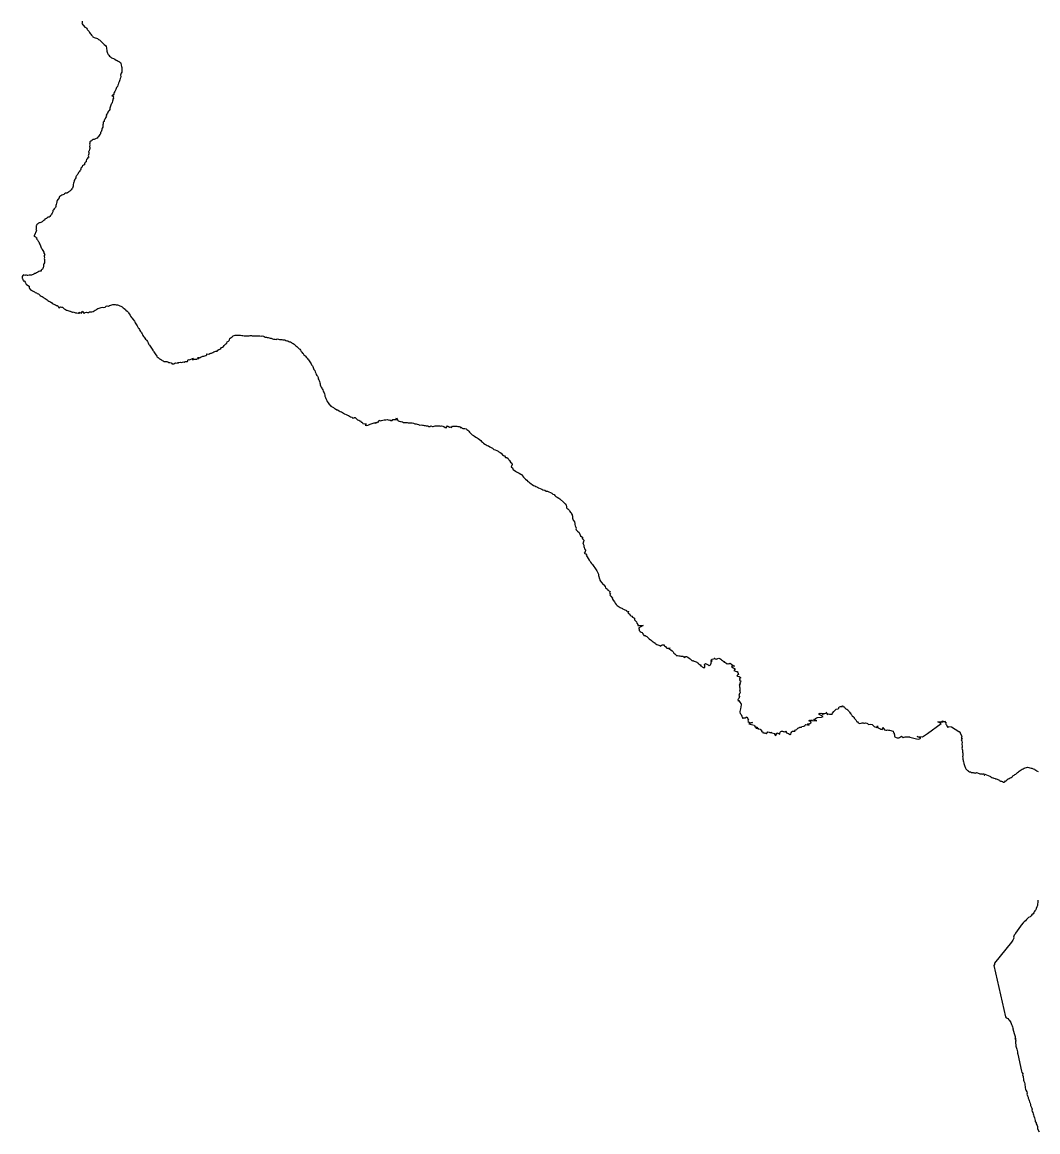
# Model space of a CAD drawing. Extents: x 226235 to 230811, y 317203 to 324386.
# Drawn here: x 226580 to 227570, y 321508 to 322590 of the extents above; entities that cross this region are included whole.
import ezdxf

# ---------------------------------------------------------------- set-up
doc = ezdxf.new("R2010")
doc.units = 0
doc.layers.add('LINE_FEATURE_', color=7, linetype='CONTINUOUS')

msp = doc.modelspace()

# ---------------------------------------------------------------- linework, layer by layer
at = {"layer": 'LINE_FEATURE_'}
for points in [[(226638.128922, 322590.761487), (226638.121404, 322589.720423), (226638.148133, 322589.288599), (226638.094213, 322588.594396), (226640.921345, 322585.073102), (226641.701225, 322584.677419), (226642.448465, 322583.97652), (226643.028287, 322583.150739), (226643.580638, 322582.377978), (226644.282481, 322581.575691), (226644.954647, 322580.851321), (226645.514906, 322579.926079), (226646.058853, 322578.843224), (226646.647064, 322578.288452), (226647.510914, 322577.157482), (226648.218365, 322576.411377), (226648.785179, 322575.656555), (226649.839709, 322575.085959), (226651.033871, 322574.811815), (226652.302546, 322574.3457), (226653.199366, 322573.889715), (226654.217297, 322572.94195), (226655.153459, 322572.564755), (226656.119178, 322571.615395), (226657.12442, 322570.664858), (226658.058778, 322569.795904), (226658.915916, 322568.645467), (226659.788578, 322568.058227), (226660.983494, 322567.182953), (226661.788035, 322566.205867), (226661.929948, 322565.051859), (226662.086485, 322563.876814), (226662.236647, 322562.658445), (226662.468202, 322561.8016), (226662.694527, 322560.789308), (226662.939288, 322559.707658), (226663.535903, 322558.509314), (226664.199247, 322557.76879), (226664.995445, 322556.905132), (226665.776552, 322556.024093), (226666.765904, 322555.200818), (226667.858392, 322554.744734), (226668.980244, 322554.355819), (226670.061205, 322553.918922), (226671.302401, 322552.897575), (226672.374861, 322552.549926), (226673.531249, 322551.940656), (226674.587444, 322551.188229), (226675.533169, 322550.482705), (226676.068202, 322549.56913), (226676.437662, 322548.28286), (226676.584309, 322546.33073), (226677.079342, 322545.998811), (226677.060218, 322544.776705), (226677.051974, 322543.487335), (226676.877286, 322542.485201), (226676.861766, 322541.267708), (226676.341637, 322540.271134), (226676.00562, 322539.218476), (226675.725559, 322538.193434), (226676.065115, 322536.781267), (226675.657317, 322535.776152), (226675.203404, 322534.935343), (226675.023256, 322533.660742), (226674.752924, 322532.553903), (226674.273832, 322531.576121), (226673.856318, 322530.538107), (226673.422489, 322529.265282), (226673.208387, 322528.444247), (226672.735076, 322527.289486), (226671.908159, 322526.365092), (226671.448624, 322525.227261), (226671.163594, 322524.417864), (226670.613744, 322523.086924), (226670.011078, 322522.191079), (226669.383909, 322521.301484), (226669.026794, 322520.440913), (226669.078634, 322519.394702), (226667.169157, 322517.997148), (226668.890746, 322518.083055), (226668.552286, 322517.077005), (226668.885076, 322515.709934), (226668.183249, 322514.777088), (226668.090913, 322513.858928), (226667.763358, 322512.780942), (226667.373603, 322511.639609), (226667.209978, 322510.597836), (226666.563181, 322509.951692), (226666.179386, 322508.904625), (226666.041492, 322507.852553), (226665.495611, 322507.070519), (226665.138792, 322506.060037), (226665.257907, 322504.830359), (226664.444765, 322503.920445), (226663.866478, 322503.098009), (226663.285054, 322502.273884), (226663.07989, 322501.139279), (226662.399618, 322500.346221), (226661.786674, 322499.567717), (226661.849846, 322498.524455), (226661.557493, 322497.55428), (226660.948771, 322496.732005), (226660.579766, 322495.866106), (226660.246352, 322494.922073), (226659.815535, 322494.241842), (226659.777549, 322493.069671), (226658.865953, 322492.500187), (226658.825133, 322491.558457), (226658.683304, 322490.638822), (226658.43057, 322489.642064), (226658.455804, 322488.619403), (226658.264573, 322487.494569), (226657.871635, 322486.50898), (226657.513602, 322485.834234), (226657.3615, 322484.863983), (226657.089689, 322483.792719), (226656.660747, 322482.907948), (226656.26131, 322482.202624), (226656.014159, 322481.109453), (226655.615128, 322480.210171), (226654.980939, 322479.290299), (226654.203298, 322478.466362), (226653.419669, 322477.784734), (226652.767049, 322476.93367), (226651.836493, 322476.469878), (226651.274358, 322475.986157), (226650.111271, 322475.613176), (226649.110106, 322475.333507), (226648.03819, 322474.774879), (226647.41242, 322474.313646), (226646.567707, 322473.814763), (226645.851073, 322473.065039), (226645.615038, 322471.89632), (226645.506913, 322470.838926), (226645.756925, 322470.015053), (226645.522986, 322468.70193), (226645.7364, 322467.582572), (226645.726243, 322466.759996), (226645.563555, 322465.790223), (226645.223337, 322464.578911), (226644.364058, 322463.722707), (226644.794933, 322462.674177), (226644.603345, 322461.380864), (226644.285196, 322460.535896), (226643.996853, 322459.555629), (226644.627971, 322458.348183), (226643.76994, 322457.450455), (226643.246693, 322456.713813), (226642.511106, 322455.95542), (226642.215305, 322454.833144), (226642.206842, 322453.667672), (226641.378336, 322453.251229), (226640.85582, 322452.58584), (226640.383285, 322451.678239), (226640.515085, 322450.88019), (226639.514281, 322450.310564), (226638.54094, 322449.813456), (226638.390501, 322449.022277), (226637.776525, 322448.083225), (226637.017389, 322447.535119), (226636.899501, 322446.588688), (226636.575545, 322445.720323), (226635.908537, 322444.964769), (226635.228272, 322444.103646), (226634.775987, 322443.371276), (226634.27337, 322442.596578), (226633.91214, 322441.746905), (226633.345261, 322441.110908), (226632.954897, 322440.259595), (226632.531572, 322439.628072), (226632.184213, 322438.942729), (226631.945374, 322438.08298), (226631.541474, 322437.265211), (226630.954863, 322436.476471), (226630.515357, 322435.532899), (226630.297499, 322434.64374), (226630.094287, 322433.719414), (226629.81847, 322432.797699), (226629.605361, 322431.67264), (226629.622059, 322430.919755), (226629.539093, 322429.888465), (226629.221161, 322429.043716), (226628.859703, 322428.024306), (226628.200562, 322427.310969), (226627.607562, 322426.433848), (226626.932068, 322425.791821), (226626.260899, 322425.167423), (226625.518256, 322424.661865), (226624.774468, 322424.192104), (226624.031048, 322423.519423), (226623.345771, 322423.267915), (226622.124736, 322423.005594), (226621.177102, 322422.534754), (226620.293746, 322421.977849), (226619.278906, 322421.58077), (226618.357769, 322421.148387), (226617.481293, 322420.542696), (226616.634542, 322419.800661), (226615.900963, 322419.48373), (226615.832593, 322418.528941), (226614.820908, 322417.353051), (226614.38243, 322416.941693), (226614.036777, 322415.981779), (226613.635652, 322415.036807), (226613.412251, 322413.983708), (226613.311106, 322413.244415), (226613.03226, 322412.103572), (226612.617836, 322411.012017), (226612.428628, 322410.166556), (226612.099732, 322409.161729), (226611.483997, 322408.477392), (226610.886697, 322407.772243), (226610.346049, 322407.008439), (226609.709189, 322406.36646), (226609.605422, 322405.033458), (226609.328779, 322404.174835), (226608.843475, 322403.6651), (226608.289218, 322402.641719), (226607.91188, 322401.873696), (226607.273664, 322401.358345), (226606.696063, 322400.354899), (226606.031001, 322399.818654), (226605.118461, 322399.718343), (226604.215545, 322399.181474), (226603.489823, 322398.52472), (226602.552047, 322398.215858), (226601.884493, 322397.642747), (226601.434301, 322396.738941), (226600.651316, 322396.348639), (226599.974481, 322395.772942), (226599.245754, 322395.332693), (226598.591519, 322394.924066), (226597.841003, 322394.663409), (226597.039324, 322394.102652), (226596.365994, 322394.081857), (226595.63291, 322393.906301), (226595.04006, 322393.183136), (226594.356702, 322392.914512), (226594.140854, 322392.409087), (226593.825535, 322391.673394), (226593.268467, 322391.300422), (226593.312551, 322390.699439), (226593.38934, 322389.990126), (226593.260142, 322389.145227), (226593.351261, 322388.127325), (226593.121361, 322388.09892), (226593.286051, 322387.219585), (226593.573265, 322386.713767), (226593.61037, 322386.627708), (226591.286321, 322381.474968), (226591.543448, 322380.857411), (226592.440448, 322381.34735), (226592.822173, 322380.602513), (226593.385193, 322380.026814), (226594.301703, 322379.240377), (226593.760728, 322378.575622), (226594.608978, 322377.486739), (226595.292656, 322376.391371), (226595.86072, 322375.541998), (226596.203578, 322374.662994), (226596.705807, 322373.67367), (226597.171907, 322372.827927), (226597.462875, 322371.709156), (226597.829703, 322370.769091), (226598.379229, 322369.857774), (226598.908774, 322369.074681), (226599.264147, 322368.133269), (226599.876618, 322367.21738), (226600.845693, 322365.659123), (226601.003552, 322364.758341), (226601.88649, 322363.370308), (226601.322675, 322362.282878), (226601.114837, 322361.480618), (226601.63395, 322360.198034), (226601.323951, 322359.448362), (226601.438629, 322358.291439), (226601.420867, 322357.238212), (226601.465427, 322356.26268), (226601.448907, 322355.181933), (226600.990952, 322354.356871), (226600.62495, 322353.636354), (226600.647165, 322352.341444), (226600.525599, 322351.397902), (226600.06601, 322350.656056), (226599.806815, 322349.787923), (226599.598478, 322349.077433), (226598.874024, 322348.658182), (226598.328185, 322347.928067), (226598.151086, 322347.164411), (226596.809757, 322347.139931), (226595.995813, 322346.61073), (226595.067784, 322346.193584), (226594.334616, 322345.881457), (226593.629394, 322345.283686), (226592.838496, 322344.879008), (226591.989755, 322344.709886), (226591.221969, 322344.235286), (226590.420713, 322343.773534), (226589.553991, 322343.497202), (226588.760952, 322343.107794), (226587.635377, 322343.029209), (226586.898977, 322343.224251), (226586.568354, 322343.161843), (226586.665256, 322343.22105), (226585.362404, 322342.978919), (226584.829244, 322342.757625), (226584.037686, 322343.025366), (226582.85244, 322343.062382), (226582.174535, 322342.713412), (226581.104337, 322343.324736), (226580.456547, 322342.663339), (226579.894045, 322341.903201), (226579.757944, 322340.691921), (226579.799086, 322340.200081), (226580.079592, 322340.043915), (226580.464353, 322339.008774), (226580.586958, 322337.759186), (226581.622244, 322337.602308), (226581.931822, 322337.163235), (226582.782873, 322336.215899), (226583.161055, 322335.133839), (226583.747689, 322334.345569), (226584.818732, 322333.520216), (226586.680966, 322332.562037), (226586.435531, 322331.560477), (226586.414069, 322331.241366), (226587.02876, 322330.284922), (226587.777927, 322328.898363), (226588.829834, 322328.388644), (226589.662195, 322327.88291), (226590.416548, 322327.661098), (226591.894201, 322326.899398), (226592.512389, 322326.3903), (226593.739709, 322325.792532), (226594.511923, 322325.216028), (226595.572467, 322324.869124), (226596.351358, 322324.183337), (226597.280353, 322323.437628), (226598.309006, 322322.777497), (226599.278854, 322322.314554), (226600.073241, 322321.687583), (226601.023443, 322321.057218), (226602.194544, 322320.504839), (226603.188867, 322319.583609), (226604.016371, 322319.11458), (226604.878471, 322318.443992), (226605.796205, 322317.64827), (226606.616148, 322317.335612), (226607.554584, 322316.867985), (226608.188458, 322316.334076), (226609.030383, 322315.605626), (226609.965749, 322315.093954), (226611.285877, 322314.606819), (226612.171445, 322314.181273), (226613.140611, 322313.690762), (226613.795856, 322313.405263), (226615.000289, 322312.826211), (226615.443246, 322311.352369), (226617.036689, 322312.098234), (226618.18163, 322311.903294), (226618.942524, 322311.810954), (226620.093979, 322310.909003), (226620.835158, 322310.370573), (226621.948589, 322309.660831), (226622.941214, 322309.02567), (226623.311863, 322309.120171), (226624.403481, 322308.799619), (226626.210812, 322307.991839), (226626.67601, 322307.930568), (226628.383665, 322307.033401), (226628.833873, 322307.192101), (226629.600226, 322307.349047), (226631.867989, 322306.430194), (226632.926641, 322306.311683), (226634.691933, 322305.940838), (226635.517973, 322305.966875), (226635.368875, 322306.907952), (226637.674744, 322306.197142), (226638.124778, 322307.946276), (226640.074758, 322305.654087), (226641.197944, 322306.875196), (226642.385512, 322306.979832), (226643.497023, 322306.764973), (226644.685641, 322306.777037), (226644.971156, 322307.447512), (226646.814034, 322307.361587), (226647.821812, 322307.537316), (226648.899201, 322307.830889), (226650.004433, 322308.327948), (226650.935719, 322308.959629), (226652.043158, 322309.294762), (226652.494564, 322310.097415), (226653.568857, 322310.604224), (226654.90415, 322310.895326), (226655.671016, 322311.432933), (226656.82343, 322311.489961), (226657.949498, 322311.932836), (226659.500038, 322311.65561), (226660.601835, 322311.983386), (226661.718515, 322312.837135), (226662.783301, 322313.220122), (226663.937181, 322312.881481), (226665.000665, 322313.62812), (226666.148001, 322313.868069), (226667.139936, 322314.163243), (226668.316597, 322314.442587), (226669.320866, 322314.47498), (226670.43424, 322314.462574), (226671.536085, 322314.305171), (226672.647209, 322314.133635), (226673.834904, 322313.888815), (226675.096347, 322313.33191), (226675.881023, 322312.977099), (226677.271674, 322312.150425), (226678.149456, 322311.388663), (226679.112356, 322310.749238), (226680.597704, 322309.724826), (226680.986079, 322309.065718), (226682.093819, 322307.936041), (226683.059552, 322307.01814), (226683.476844, 322306.338801), (226684.229567, 322305.288211), (226685.155226, 322304.096553), (226685.519145, 322303.2606), (226686.308724, 322301.980421), (226687.192719, 322301.049675), (226687.621988, 322300.373585), (226689.207386, 322298.329504), (226689.542117, 322297.584561), (226690.080743, 322296.612853), (226690.624804, 322295.68598), (226691.205979, 322294.703125), (226691.920692, 322293.704162), (226692.539364, 322292.510988), (226692.825415, 322291.752025), (226693.442634, 322291.062134), (226694.100204, 322290.052009), (226694.666235, 322289.100685), (226695.274772, 322288.330125), (226695.780624, 322287.686782), (226696.204668, 322286.819639), (226696.80344, 322285.975769), (226697.144182, 322285.238095), (226697.545709, 322284.444327), (226698.20881, 322283.42394), (226698.789539, 322282.65933), (226699.428756, 322281.651515), (226699.980012, 322280.713103), (226700.873203, 322279.905483), (226701.498287, 322279.391144), (226701.975808, 322278.468076), (226702.573538, 322277.262229), (226702.864391, 322276.321665), (226703.406138, 322275.409948), (226703.994416, 322274.921213), (226704.698566, 322273.861323), (226705.328917, 322272.826778), (226706.667516, 322271.122162), (226707.27186, 322270.111837), (226707.114971, 322269.623512), (226707.735315, 322269.049163), (226708.276222, 322268.204707), (226708.945344, 322267.390785), (226709.495453, 322266.533867), (226711.178339, 322264.230789), (226711.478864, 322263.441945), (226712.313205, 322262.871906), (226713.185845, 322262.328857), (226713.72455, 322261.629295), (226714.68518, 322261.078049), (226715.570515, 322260.638395), (226716.216343, 322260.04116), (226717.118539, 322259.648192), (226718.031118, 322258.960554), (226718.826221, 322258.965583), (226719.895489, 322258.982185), (226720.761226, 322258.892089), (226721.668428, 322258.480368), (226722.687762, 322257.992138), (226723.749224, 322257.866286), (226724.957824, 322257.515605), (226725.823812, 322257.25248), (226725.665638, 322256.532783), (226727.584643, 322256.737133), (226728.760139, 322257.297089), (226729.569266, 322257.692906), (226732.011762, 322257.263749), (226731.425821, 322257.906855), (226732.649292, 322257.998363), (226733.971343, 322258.178278), (226734.94908, 322258.079625), (226736.086163, 322258.370331), (226736.953373, 322258.626771), (226737.866098, 322258.301256), (226738.878019, 322259.050336), (226739.323678, 322258.99163), (226740.230709, 322258.794513), (226740.995079, 322258.823673), (226741.503602, 322260.951489), (226742.891349, 322260.647168), (226745.899464, 322261.742924), (226746.95188, 322261.988124), (226745.602727, 322260.75002), (226746.752739, 322260.797217), (226747.87606, 322261.060701), (226748.900125, 322261.300494), (226750.127968, 322261.32556), (226750.488809, 322261.848159), (226751.358877, 322261.523475), (226752.051751, 322262.059854), (226752.245198, 322262.358412), (226752.193289, 322262.389418), (226750.633542, 322262.479816), (226751.084254, 322262.073137), (226751.922739, 322262.037215), (226752.556607, 322262.375294), (226753.508721, 322262.80506), (226754.376896, 322263.378076), (226755.166408, 322263.8878), (226756.099379, 322264.105336), (226757.075121, 322264.227225), (226757.985084, 322264.580089), (226758.785567, 322264.808043), (226759.772747, 322265.357475), (226759.997989, 322266.272217), (226761.671947, 322266.081197), (226762.726759, 322266.72175), (226763.616985, 322267.007078), (226764.556368, 322267.211304), (226765.602373, 322267.766718), (226766.683619, 322268.276174), (226767.741791, 322268.6477), (226768.714266, 322269.093029), (226769.83446, 322268.98196), (226770.67952, 322270.06901), (226771.582843, 322270.561656), (226772.558744, 322271.016007), (226773.446468, 322271.70655), (226774.294097, 322272.45841), (226775.238286, 322272.828515), (226776.141763, 322273.416761), (226776.851758, 322274.466502), (226777.705721, 322275.455025), (226778.50464, 322276.285111), (226779.426674, 322276.868533), (226779.857576, 322277.987155), (226780.886927, 322278.669295), (226781.760711, 322279.481297), (226781.828975, 322280.014702), (226782.305218, 322281.220376), (226782.781214, 322281.751937), (226783.755649, 322282.433132), (226784.628836, 322283.127893), (226785.495124, 322283.880285), (226786.485373, 322284.319642), (226787.385782, 322284.585409), (226788.597549, 322284.531031), (226789.539569, 322284.688463), (226790.60297, 322284.690448), (226791.736566, 322284.576322), (226792.865808, 322284.634285), (226793.974378, 322284.322397), (226794.992327, 322284.144281), (226796.243082, 322283.906752), (226797.457864, 322283.986175), (226798.638829, 322283.917766), (226799.783269, 322283.8464), (226801.102722, 322283.916408), (226802.254884, 322284.180595), (226803.330481, 322284.25889), (226804.198961, 322283.985886), (226805.403857, 322283.989089), (226806.463702, 322284.066559), (226807.530338, 322284.033775), (226808.531654, 322283.975562), (226809.683831, 322283.95875), (226810.668205, 322283.940873), (226811.710622, 322283.911823), (226812.899364, 322283.789557), (226813.995979, 322283.914962), (226815.040334, 322283.649407), (226815.92987, 322283.202838), (226816.926947, 322282.697598), (226817.988452, 322282.553638), (226818.770425, 322282.454826), (226819.58349, 322282.324215), (226820.824518, 322281.861422), (226821.778216, 322281.646735), (226822.709906, 322281.578698), (226823.788405, 322281.034585), (226824.807222, 322280.783382), (226825.643309, 322280.845444), (226826.584714, 322280.691211), (226827.784042, 322280.503595), (226828.641071, 322280.906239), (226829.814018, 322280.759978), (226830.83354, 322280.432485), (226831.899751, 322280.464311), (226832.965947, 322280.314647), (226833.903891, 322280.186104), (226834.997624, 322280.105448), (226835.868266, 322279.909233), (226836.82499, 322279.476694), (226837.868442, 322279.18505), (226838.821222, 322279.041412), (226839.811041, 322278.503537), (226840.536764, 322278.028399), (226841.48185, 322277.973535), (226842.43749, 322277.396557), (226843.117285, 322276.880099), (226844.091996, 322276.336436), (226844.963339, 322275.841942), (226845.815999, 322275.073026), (226846.707896, 322274.363206), (226847.626199, 322273.624741), (226848.397656, 322272.838726), (226849.11599, 322272.209992), (226849.972324, 322271.348571), (226850.647561, 322270.859442), (226851.381555, 322269.898241), (226851.975111, 322268.75852), (226852.675535, 322267.87571), (226853.231448, 322267.141549), (226853.743507, 322266.604066), (226854.565022, 322265.542849), (226855.338358, 322264.809924), (226856.134299, 322264.044667), (226856.778756, 322263.176585), (226857.632869, 322262.090449), (226858.279622, 322261.336776), (226858.949074, 322260.418467), (226859.604214, 322259.493705), (226860.450586, 322258.506443), (226861.155042, 322257.545143), (226861.588752, 322256.71193), (226862.061021, 322255.754233), (226862.843984, 322254.585938), (226863.22943, 322253.93339), (226863.504175, 322252.952271), (226863.819476, 322251.956365), (226864.328372, 322251.166461), (226865.204202, 322250.114648), (226865.443637, 322249.00708), (226865.832523, 322248.320648), (226866.178957, 322247.474454), (226866.622233, 322246.234943), (226867.191636, 322245.254304), (226867.855669, 322244.526542), (226868.363558, 322243.340012), (226868.529753, 322242.179589), (226868.990363, 322241.060466), (226869.476062, 322240.312407), (226869.869038, 322239.387922), (226870.18809, 322238.109159), (226870.340931, 322236.992632), (226870.583731, 322236.076412), (226870.856063, 322235.079539), (226871.394883, 322233.967878), (226871.902045, 322232.963405), (226872.511705, 322232.140595), (226872.904492, 322231.237978), (226873.208124, 322230.124134), (226873.681685, 322229.229821), (226874.24305, 322228.31822), (226874.72958, 322227.271475), (226874.938404, 322226.21409), (226874.987029, 322225.189853), (226875.509001, 322223.973619), (226875.952453, 322222.968365), (226876.320751, 322222.178121), (226876.901556, 322220.768179), (226877.308119, 322219.84039), (226878.133113, 322218.678184), (226878.777332, 322217.667708), (226879.43934, 322216.79366), (226880.091759, 322216.172948), (226880.99102, 322215.485052), (226882.089787, 322214.798257), (226883.528247, 322213.948445), (226884.52712, 322213.14457), (226885.246005, 322212.867801), (226886.74086, 322211.8055), (226887.479864, 322211.685344), (226888.919288, 322210.65082), (226889.957095, 322210.114789), (226891.153248, 322209.726515), (226892.064396, 322209.224884), (226893.237508, 322208.598387), (226894.231247, 322207.856506), (226895.708857, 322207.311579), (226896.966345, 322206.500783), (226897.956414, 322206.271395), (226899.069637, 322205.684827), (226900.109639, 322205.070297), (226901.26242, 322204.732407), (226902.446037, 322203.693476), (226903.569997, 322203.97714), (226903.725514, 322204.415298), (226904.563268, 322204.339404), (226906.246612, 322202.673796), (226906.667155, 322202.65923), (226906.966656, 322202.128481), (226908.015941, 322201.784495), (226909.009775, 322201.084459), (226909.756599, 322201.023612), (226910.362708, 322199.652218), (226911.276009, 322199.840685), (226911.867543, 322199.242593), (226912.132303, 322198.509963), (226915.709416, 322198.128365), (226914.301928, 322196.722681), (226915.917785, 322196.50845), (226918.276877, 322197.090316), (226918.103171, 322197.396656), (226923.057255, 322198.958448), (226923.015206, 322199.17514), (226924.501782, 322199.528527), (226925.624346, 322199.460257), (226924.075317, 322198.444322), (226924.379817, 322199.249726), (226925.554754, 322199.579804), (226926.526092, 322199.957096), (226927.571131, 322200.007992), (226928.014507, 322201.563497), (226929.485679, 322201.1377), (226930.416357, 322201.254873), (226931.500761, 322201.722952), (226932.727169, 322201.977976), (226933.174162, 322201.97533), (226934.63134, 322202.105051), (226935.784758, 322202.200536), (226937.712646, 322201.671554), (226938.273171, 322201.899554), (226939.515781, 322201.310376), (226940.502209, 322201.438661), (226941.229146, 322202.44151), (226944.237873, 322202.282305), (226944.126785, 322201.565765), (226944.793688, 322203.947774), (226946.372998, 322201.028405), (226947.429758, 322200.805558), (226948.661379, 322200.50608), (226949.359127, 322200.542681), (226950.614399, 322200.160359), (226951.729129, 322199.533291), (226952.946979, 322199.488947), (226954.163252, 322199.465487), (226955.252199, 322199.403069), (226956.399092, 322199.230079), (226957.649577, 322198.959358), (226958.967273, 322199.168339), (226960.176304, 322198.995799), (226961.408963, 322198.795592), (226962.760557, 322198.230854), (226963.93666, 322197.966603), (226965.110524, 322197.805495), (226966.500432, 322197.599562), (226967.746562, 322196.682802), (226969.071563, 322197.001395), (226970.093796, 322196.866443), (226971.019819, 322196.66548), (226971.898819, 322196.552973), (226972.961489, 322196.33827), (226973.875259, 322196.065361), (226974.699981, 322196.118982), (226975.401584, 322196.016582), (226976.203989, 322195.637512), (226976.962835, 322195.605037), (226977.890659, 322195.599123), (226978.342782, 322196.272253), (226979.848727, 322195.476041), (226980.782027, 322195.660267), (226981.653325, 322195.968603), (226982.527803, 322196.072767), (226983.358169, 322196.029617), (226984.333248, 322196.137322), (226985.322951, 322196.076422), (226986.086331, 322196.168834), (226987.08927, 322196.028286), (226987.911165, 322195.933584), (226988.817392, 322196.049404), (226989.982627, 322195.80128), (226991.081016, 322195.598031), (226992.293563, 322194.461506), (226993.431558, 322194.33924), (226994.519709, 322196.215319), (226995.537891, 322195.505742), (226996.486888, 322194.631396), (226997.301445, 322195.041227), (226998.44625, 322194.568653), (226999.488532, 322195.753994), (227000.523794, 322195.970159), (227001.635084, 322195.914385), (227002.768396, 322195.789764), (227003.825821, 322195.689179), (227004.590912, 322195.442937), (227005.300584, 322195.482731), (227005.879076, 322195.293807), (227006.449043, 322195.539617), (227006.912208, 322195.200606), (227007.186605, 322195.23808), (227007.030056, 322194.66521), (227008.488465, 322194.502188), (227008.952557, 322194.03267), (227009.525295, 322193.707122), (227010.399397, 322193.642979), (227011.540814, 322193.53939), (227012.736457, 322193.135429), (227013.585639, 322192.633194), (227014.423068, 322191.837025), (227015.383729, 322190.9846), (227016.068833, 322189.867314), (227016.969966, 322189.179876), (227017.848795, 322188.290427), (227018.813307, 322187.360986), (227019.99103, 322186.634574), (227021.071761, 322185.961622), (227022.289175, 322185.166366), (227023.673959, 322184.603202), (227024.633454, 322183.809657), (227025.90655, 322182.871641), (227027.054016, 322181.870083), (227027.88608, 322180.805886), (227028.742235, 322180.080439), (227029.837389, 322179.133679), (227030.995459, 322178.397457), (227032.22153, 322177.493546), (227033.382797, 322177.013591), (227034.671643, 322176.616838), (227035.937119, 322175.612932), (227037.262008, 322175.051366), (227038.49383, 322174.308549), (227039.673244, 322173.194106), (227041.250556, 322172.85282), (227042.690864, 322172.150262), (227043.906812, 322171.390856), (227044.840094, 322170.942181), (227045.918253, 322170.153048), (227046.909495, 322169.424877), (227048.273134, 322167.967255), (227049.39919, 322167.158085), (227050.222698, 322166.7666), (227051.336443, 322165.368285), (227052.598783, 322165.163267), (227053.727625, 322164.249972), (227054.429125, 322163.156007), (227054.999278, 322162.246989), (227056.091643, 322160.598831), (227057.233361, 322159.914585), (227057.736112, 322158.5965), (227056.802842, 322156.020029), (227057.982656, 322155.127191), (227058.600579, 322153.167662), (227059.525981, 322152.931596), (227060.96915, 322151.932908), (227062.08381, 322151.327767), (227063.364468, 322150.645804), (227064.548458, 322150.051815), (227066.147368, 322149.104869), (227066.777133, 322148.777574), (227067.860038, 322147.51382), (227068.921493, 322146.24295), (227069.86487, 322145.066589), (227070.781375, 322144.266023), (227071.94924, 322143.074699), (227073.107382, 322141.903155), (227074.249988, 322141.257735), (227074.963701, 322140.463283), (227076.258068, 322139.622932), (227077.309937, 322138.873313), (227078.583927, 322138.027241), (227079.783347, 322137.610447), (227080.728618, 322137.152337), (227082.337279, 322136.336937), (227083.338488, 322135.85414), (227085.001673, 322135.119891), (227086.500359, 322134.283745), (227087.785045, 322133.821351), (227089.444618, 322133.313979), (227090.915512, 322132.50921), (227092.187772, 322132.40903), (227093.64202, 322131.75811), (227095.084519, 322131.097472), (227096.262522, 322130.377653), (227097.429204, 322129.67668), (227098.710525, 322129.252631), (227099.353113, 322128.233803), (227100.427144, 322127.121286), (227101.553137, 322126.479144), (227103.274691, 322125.642904), (227104.253274, 322124.984834), (227108.256382, 322121.231176), (227108.527695, 322121.046487), (227109.523564, 322120.053303), (227110.324415, 322118.851145), (227110.580679, 322117.561204), (227110.648556, 322116.645634), (227111.200166, 322115.870276), (227111.913922, 322115.370564), (227112.269022, 322114.761522), (227112.714947, 322114.470926), (227113.180598, 322114.024999), (227113.513088, 322113.428229), (227114.013002, 322112.653361), (227114.549501, 322111.785113), (227115.358678, 322111.25966), (227115.62304, 322110.70256), (227115.608138, 322110.247966), (227116.300581, 322109.230017), (227116.258748, 322108.915822), (227116.428291, 322107.950818), (227116.606439, 322107.357828), (227116.688666, 322106.180831), (227116.992377, 322105.014876), (227117.098923, 322104.184297), (227117.80729, 322103.599923), (227118.401156, 322102.380012), (227118.74567, 322100.863679), (227118.818469, 322100.024985), (227119.315665, 322098.786405), (227119.793671, 322097.226429), (227120.183182, 322096.416467), (227119.982922, 322095.597634), (227120.287491, 322094.66873), (227121.306075, 322093.550504), (227122.939309, 322092.041652), (227123.447896, 322091.085337), (227123.658665, 322090.357763), (227124.349509, 322088.734891), (227126.718675, 322087.237031), (227126.115272, 322086.120735), (227127.7046, 322084.654175), (227127.149921, 322083.09445), (227126.813543, 322082.022345), (227126.884028, 322081.070683), (227127.746106, 322079.736244), (227127.512831, 322078.609757), (227127.876679, 322077.576037), (227128.144055, 322076.322058), (227129.099612, 322075.033504), (227128.794513, 322073.315886), (227128.114703, 322072.0738), (227130.139527, 322070.989826), (227129.969738, 322070.053101), (227132.893814, 322065.181848), (227133.48661, 322064.363098), (227134.124067, 322063.1671), (227135.001955, 322062.003198), (227136.003553, 322061.063253), (227139.760721, 322055.658355), (227140.267594, 322054.815653), (227141.883441, 322051.41245), (227141.962883, 322050.252261), (227142.132434, 322049.117393), (227142.582242, 322047.530982), (227142.891617, 322047.297982), (227143.078756, 322045.470608), (227143.768578, 322044.600277), (227144.832134, 322043.380558), (227146.613389, 322041.522687), (227147.165103, 322040.939784), (227148.304225, 322039.57451), (227148.888031, 322038.06406), (227150.854715, 322036.803022), (227151.004246, 322035.819633), (227153.319055, 322034.550569), (227152.813385, 322033.363059), (227153.703918, 322032.387258), (227153.12368, 322030.9629), (227154.041372, 322029.96007), (227155.608019, 322028.187328), (227155.311155, 322027.60619), (227156.149665, 322026.21924), (227157.594773, 322024.401442), (227158.157908, 322023.156228), (227159.018872, 322022.004124), (227159.996954, 322021.022493), (227161.098229, 322020.263679), (227162.104904, 322019.525566), (227163.174761, 322019.071827), (227165.475003, 322018.087054), (227165.496185, 322017.601114), (227166.923566, 322017.036336), (227169.226863, 322016.129645), (227169.037344, 322015.704644), (227171.170478, 322015.220481), (227170.649905, 322013.373976), (227171.803043, 322012.873637), (227172.851442, 322011.337774), (227173.487129, 322010.76381), (227174.380445, 322010.424858), (227174.95995, 322009.684736), (227177.152802, 322008.443858), (227177.147004, 322006.995011), (227177.705719, 322006.139742), (227179.127227, 322004.867189), (227179.468067, 322003.754071), (227180.156708, 322002.327767), (227180.361059, 322001.430433), (227185.60158, 322001.279708), (227181.049723, 321998.911393), (227181.716349, 321997.691335), (227181.742502, 321996.547109), (227182.629204, 321995.629403), (227183.568891, 321995.015825), (227184.603441, 321994.610103), (227185.331111, 321993.427082), (227185.810376, 321992.38048), (227186.184991, 321991.701264), (227187.383534, 321991.632527), (227188.372682, 321990.847086), (227188.995927, 321990.62796), (227190.460008, 321989.441279), (227191.354732, 321988.475764), (227192.529843, 321987.479976), (227193.287918, 321987.093589), (227194.384501, 321986.145093), (227195.34137, 321985.534518), (227196.181625, 321984.817996), (227196.752261, 321984.426096), (227196.881345, 321984.216475), (227196.890066, 321984.209186), (227196.795098, 321984.386972), (227196.868082, 321984.235508), (227196.739993, 321984.208405), (227196.734016, 321984.052469), (227196.736675, 321984.292634), (227196.749307, 321984.232206), (227196.597187, 321984.345043), (227196.749172, 321984.322542), (227197.215191, 321983.726099), (227197.526446, 321983.587621), (227197.841116, 321983.673045), (227198.810798, 321982.763909), (227201.649433, 321981.7824), (227202.029881, 321981.120203), (227204.04278, 321982.48051), (227204.185163, 321982.54995), (227205.943281, 321982.434888), (227206.004853, 321981.57011), (227207.417848, 321980.981286), (227207.980429, 321979.947528), (227208.615403, 321979.224928), (227211.800556, 321979.154455), (227210.196849, 321978.810902), (227211.3702, 321978.362649), (227212.616486, 321977.774154), (227213.713963, 321976.856289), (227214.67368, 321975.672556), (227215.473797, 321974.49504), (227216.471473, 321973.872715), (227217.275886, 321972.950429), (227218.410268, 321971.756926), (227219.160741, 321971.99911), (227220.166551, 321971.957406), (227221.297578, 321971.834684), (227222.174514, 321971.511556), (227222.738363, 321971.523867), (227223.626702, 321971.640676), (227224.336697, 321971.433453), (227226.027675, 321970.033688), (227226.921994, 321971.23026), (227227.927921, 321971.072447), (227229.152068, 321970.617712), (227230.532408, 321969.68926), (227231.496926, 321968.878903), (227232.618417, 321967.456015), (227233.376554, 321966.93409), (227234.210837, 321967.301924), (227235.369731, 321966.619138), (227236.341739, 321966.274459), (227237.184664, 321966.051321), (227237.876561, 321965.577929), (227238.519931, 321965.042327), (227239.100378, 321964.902713), (227239.916441, 321963.686302), (227240.468917, 321963.246517), (227241.093627, 321962.647774), (227241.469019, 321963.446965), (227241.502517, 321962.510997), (227241.581433, 321962.266552), (227241.4481, 321962.540718), (227241.344268, 321962.301655), (227241.551087, 321962.634153), (227241.442633, 321962.424448), (227241.587123, 321962.167725), (227242.143724, 321961.935582), (227242.75792, 321961.283148), (227243.174721, 321961.132074), (227243.855359, 321960.866828), (227244.521913, 321960.526641), (227244.710709, 321960.2732), (227245.651461, 321960.536938), (227245.596488, 321961.20826), (227245.531776, 321962.250543), (227245.415531, 321962.815493), (227245.46061, 321963.281139), (227245.74189, 321963.784783), (227246.274803, 321964.185578), (227246.735815, 321963.877053), (227247.038048, 321963.857713), (227247.738722, 321963.593728), (227248.319295, 321963.210015), (227248.784881, 321962.916233), (227249.466001, 321962.455568), (227249.886464, 321962.274004), (227250.530272, 321962.576663), (227251.291504, 321962.90625), (227251.561349, 321963.666333), (227251.96299, 321964.608108), (227252.167672, 321964.762168), (227251.611853, 321965.973964), (227252.674268, 321966.742124), (227251.585231, 321967.487858), (227252.111405, 321968.039917), (227252.820035, 321968.707296), (227255.367056, 321969.149754), (227254.917945, 321969.243325), (227255.770249, 321969.051345), (227256.460998, 321968.828751), (227257.0669, 321968.454858), (227257.786057, 321968.734144), (227258.347776, 321969.174857), (227259.214019, 321969.412347), (227260.412706, 321969.057144), (227261.137136, 321968.607214), (227261.903978, 321968.016052), (227262.860873, 321967.424005), (227263.411452, 321966.594895), (227264.875039, 321966.07972), (227264.244598, 321965.597061), (227265.239176, 321965.603836), (227266.141287, 321965.037489), (227266.699079, 321964.374838), (227267.448643, 321963.666244), (227268.0085, 321964.329222), (227269.140335, 321964.116319), (227270.127067, 321964.566478), (227270.760378, 321964.356279), (227271.694044, 321963.81831), (227272.483906, 321963.085467), (227274.505041, 321961.673027), (227271.572065, 321961.620385), (227272.098747, 321961.213264), (227273.286862, 321960.249497), (227275.378185, 321959.003531), (227274.046456, 321957.431463), (227275.59269, 321956.794546), (227276.479819, 321956.655641), (227277.241098, 321956.401677), (227277.746319, 321955.412555), (227278.1653, 321954.421933), (227278.478438, 321953.636591), (227277.443659, 321952.859867), (227276.984422, 321952.421261), (227277.540078, 321952.128934), (227279.050882, 321951.798961), (227280.175665, 321951.153744), (227280.769989, 321950.205584), (227279.56514, 321949.720891), (227279.584334, 321949.356525), (227279.676025, 321948.76639), (227279.400069, 321947.895924), (227280.655095, 321947.43168), (227280.532186, 321946.116623), (227279.931136, 321945.601721), (227280.114651, 321944.474685), (227280.000866, 321944.127565), (227279.067327, 321943.541861), (227279.725403, 321942.52696), (227279.440369, 321942.220149), (227279.525717, 321941.57264), (227279.822602, 321940.517242), (227279.959631, 321939.778739), (227279.763043, 321939.140502), (227279.740984, 321938.722694), (227280.069523, 321938.069023), (227279.522931, 321938.187974), (227279.873361, 321936.982421), (227279.984793, 321935.688951), (227279.535869, 321934.982037), (227279.068218, 321934.16656), (227278.732414, 321933.226637), (227279.331279, 321932.275615), (227278.731706, 321930.338189), (227278.115644, 321929.595402), (227277.881934, 321929.065476), (227278.193405, 321928.084941), (227278.038272, 321927.637474), (227278.665707, 321928.23906), (227279.960229, 321926.586332), (227280.908967, 321925.259506), (227281.15493, 321925.114369), (227281.10582, 321923.90992), (227280.539533, 321920.20025), (227279.843093, 321917.633159), (227279.941668, 321916.769326), (227280.138035, 321915.675817), (227281.243498, 321914.723177), (227281.842436, 321913.033677), (227281.70168, 321912.731903), (227282.060415, 321912.068284), (227282.879588, 321910.660784), (227283.167301, 321911.274416), (227284.155937, 321911.270745), (227285.073875, 321911.294361), (227286.588035, 321912.157238), (227288.113021, 321909.512806), (227287.633667, 321909.380898), (227287.951967, 321908.213214), (227287.738639, 321907.572887), (227289.251108, 321906.90486), (227289.02784, 321906.637279), (227289.900057, 321906.431903), (227290.721989, 321906.66184), (227292.270411, 321906.801832), (227288.559625, 321905.332222), (227293.665315, 321904.270356), (227294.078474, 321903.573497), (227294.623485, 321902.628731), (227295.829024, 321901.918056), (227295.628441, 321902.465252), (227297.252994, 321901.570877), (227295.316799, 321901.341824), (227298.335099, 321900.718191), (227297.843188, 321900.724542), (227299.83529, 321900.17821), (227299.893336, 321899.525448), (227301.023012, 321899.307709), (227300.898306, 321898.14235), (227301.817096, 321897.940867), (227302.391758, 321897.114933), (227301.942009, 321896.885677), (227303.908448, 321896.358647), (227303.541414, 321896.710687), (227304.707506, 321896.437307), (227304.994389, 321896.60694), (227305.558132, 321896.056938), (227305.975413, 321895.971141), (227306.499939, 321896.730574), (227307.065851, 321897.548008), (227308.308914, 321897.397292), (227309.188369, 321897.16279), (227309.473749, 321897.098872), (227310.622599, 321897.150022), (227310.383527, 321897.286393), (227311.022523, 321896.838689), (227313.90261, 321895.985342), (227313.559187, 321895.503923), (227313.704608, 321895.149777), (227314.307145, 321894.82449), (227314.42186, 321895.873821), (227314.527885, 321893.636498), (227316.381388, 321896.257145), (227316.264697, 321896.707098), (227318.876138, 321895.514763), (227318.921332, 321895.754456), (227318.727057, 321896.771246), (227319.191935, 321897.364053), (227319.901063, 321897.844983), (227320.330796, 321898.285689), (227321.348332, 321898.269716), (227322.175949, 321898.094629), (227322.826378, 321897.858889), (227323.559192, 321897.834888), (227324.089434, 321897.450748), (227324.54807, 321898.636654), (227325.400514, 321896.696658), (227327.267585, 321895.951142), (227328.160004, 321895.469957), (227328.965113, 321894.914394), (227329.320583, 321895.09725), (227329.618446, 321895.528331), (227329.762259, 321896.849267), (227330.417474, 321897.555309), (227331.097737, 321898.314486), (227333.185128, 321898.402449), (227333.337756, 321898.406669), (227333.835941, 321898.77372), (227333.496968, 321899.386991), (227335.301865, 321900.001953), (227335.851939, 321900.661281), (227336.376558, 321901.209864), (227337.27185, 321901.69167), (227337.949139, 321901.992405), (227337.900321, 321902.130768), (227339.106573, 321902.095414), (227339.611961, 321902.137948), (227340.027127, 321902.390063), (227340.355135, 321903.012728), (227342.364114, 321903.084894), (227343.368562, 321903.846752), (227344.029085, 321904.867597), (227347.38895, 321904.207796), (227345.68639, 321905.41003), (227348.208176, 321905.791396), (227349.176, 321906.540853), (227349.396355, 321907.406842), (227347.228584, 321908.527293), (227348.054656, 321908.908253), (227350.551298, 321908.751641), (227348.890061, 321908.609239), (227349.508277, 321908.276823), (227350.748576, 321908.625198), (227354.803993, 321908.428282), (227352.076744, 321909.804413), (227352.872232, 321909.944442), (227353.527902, 321910.694696), (227354.599228, 321911.175168), (227355.608771, 321911.65301), (227359.596236, 321911.856874), (227361.104086, 321912.737952), (227357.076469, 321914.526392), (227357.225322, 321915.408947), (227358.151895, 321915.799962), (227362.519507, 321915.263421), (227359.902125, 321915.585328), (227360.301777, 321914.955778), (227360.977508, 321915.006509), (227361.461201, 321915.343587), (227364.552746, 321916.285253), (227364.001712, 321916.525981), (227364.794494, 321915.854076), (227364.957028, 321914.268409), (227365.980735, 321915.194297), (227367.143285, 321914.907956), (227368.408489, 321914.94941), (227369.377985, 321914.782329), (227369.979422, 321915.040054), (227370.263809, 321915.902645), (227371.354977, 321917.475188), (227373.893944, 321919.946594), (227375.772277, 321920.224623), (227376.385945, 321920.749363), (227376.435513, 321921.399248), (227376.700181, 321921.82026), (227377.064139, 321922.101573), (227378.120283, 321922.255965), (227378.874814, 321922.464375), (227379.838446, 321922.358882), (227379.6543, 321922.898624), (227380.781187, 321922.701282), (227381.058431, 321922.281975), (227381.799318, 321921.812893), (227382.172083, 321921.132137), (227382.61704, 321920.65373), (227383.358471, 321920.144441), (227384.198713, 321919.776372), (227385.067388, 321919.138825), (227385.416185, 321918.439754), (227386.034068, 321917.842299), (227386.828227, 321917.109158), (227387.204914, 321916.314931), (227387.391836, 321916.359486), (227388.034838, 321915.273732), (227388.289422, 321914.687926), (227388.935361, 321914.007044), (227389.292047, 321913.421871), (227390.688485, 321912.234476), (227391.419721, 321911.724658), (227391.43655, 321910.927388), (227392.13376, 321910.425188), (227392.865525, 321909.25665), (227393.504273, 321908.232137), (227393.701806, 321907.790187), (227394.584608, 321907.302296), (227395.364971, 321906.495682), (227396.964665, 321905.808869), (227398.017803, 321906.09262), (227398.985685, 321906.353955), (227400.076399, 321906.3613), (227400.890432, 321906.12081), (227401.48285, 321906.280342), (227402.534601, 321906.379229), (227403.639129, 321905.975703), (227404.399581, 321905.688758), (227405.218228, 321904.836979), (227407.29377, 321905.256355), (227408.93956, 321904.692137), (227410.095225, 321903.552702), (227410.746584, 321902.97825), (227411.610353, 321902.481877), (227412.691543, 321902.304628), (227413.476997, 321902.06686), (227414.158246, 321903.587932), (227414.550601, 321901.552958), (227416.374513, 321900.889794), (227417.442224, 321900.241652), (227418.39255, 321900.207646), (227419.026689, 321900.092752), (227419.158639, 321901.947305), (227420.830113, 321899.721249), (227422.346119, 321899.149695), (227423.322108, 321899.466429), (227423.972062, 321899.494476), (227424.793022, 321899.443208), (227425.777837, 321899.148101), (227429.327548, 321898.27558), (227429.793137, 321896.375556), (227429.984402, 321896.96537), (227430.718217, 321894.679733), (227430.751921, 321893.871593), (227430.559095, 321893.292657), (227430.958828, 321892.704655), (227432.232902, 321892.081635), (227433.143404, 321891.691361), (227433.830283, 321891.943218), (227434.917236, 321891.746168), (227435.528669, 321892.094786), (227437.646865, 321893.485785), (227439.064454, 321892.203614), (227440.991936, 321892.738699), (227445.461121, 321892.886215), (227445.667388, 321892.33557), (227452.061924, 321890.920713), (227454.043745, 321890.601199), (227455.061653, 321890.923788), (227456.242534, 321891.453745), (227452.632325, 321893.007732), (227458.127722, 321892.762736), (227459.041872, 321893.504661), (227462.850988, 321895.997389), (227476.174544, 321905.689741), (227475.834375, 321905.943151), (227475.460862, 321906.242999), (227472.986298, 321907.560813), (227477.747882, 321907.572032), (227476.855159, 321908.535726), (227477.437298, 321908.118066), (227478.079367, 321907.969002), (227479.0184, 321907.319794), (227479.34662, 321907.258588), (227479.478533, 321907.987447), (227481.016378, 321906.045233), (227480.861695, 321905.702429), (227480.669418, 321905.778476), (227480.838169, 321905.297763), (227481.22728, 321904.767609), (227482.640394, 321901.96673), (227483.077146, 321902.794907), (227486.296323, 321902.491339), (227493.561155, 321897.8632), (227493.879012, 321898.022828), (227494.666376, 321896.756305), (227494.656556, 321896.827445), (227494.771436, 321896.375024), (227496.290932, 321893.480824), (227496.127781, 321892.30139), (227495.862226, 321892.295856), (227496.66089, 321890.606233), (227495.788395, 321890.180351), (227496.352699, 321888.534054), (227496.58816, 321887.297352), (227496.464204, 321886.078266), (227496.302587, 321885.337249), (227496.757275, 321883.962995), (227496.76838, 321882.863209), (227496.46868, 321881.683368), (227496.819581, 321880.830259), (227496.935416, 321879.902573), (227497.049979, 321878.873294), (227497.135481, 321877.93825), (227497.402183, 321876.912597), (227497.230695, 321876.04533), (227497.19954, 321875.110121), (227497.393335, 321874.00084), (227497.164794, 321873.461808), (227497.42713, 321872.40689), (227497.209836, 321871.780935), (227497.369367, 321870.923621), (227497.678216, 321870.067321), (227497.614962, 321869.344679), (227497.887519, 321868.413818), (227498.371422, 321867.225887), (227498.357094, 321866.656862), (227498.762868, 321865.735229), (227499.086107, 321864.798115), (227499.235258, 321863.937051), (227499.47451, 321863.313198), (227499.931514, 321862.355137), (227500.246637, 321861.597994), (227500.696998, 321861.206983), (227501.953206, 321860.048071), (227502.177157, 321859.869189), (227502.967627, 321859.385517), (227503.931477, 321858.806833), (227504.689624, 321858.500077), (227505.605868, 321858.068158), (227506.435886, 321857.940576), (227507.353827, 321857.926877), (227508.190306, 321857.749206), (227508.977726, 321857.576876), (227509.85423, 321857.482579), (227510.587539, 321857.865746), (227511.565218, 321857.579291), (227512.358774, 321857.265063), (227513.111265, 321856.994553), (227513.994945, 321856.795889), (227514.94116, 321856.716), (227515.871625, 321856.617593), (227516.797525, 321856.373536), (227517.082656, 321856.944288), (227517.685341, 321856.729863), (227518.234879, 321855.798446), (227518.415832, 321855.555808), (227518.476528, 321855.530034), (227518.707783, 321855.538491), (227518.735505, 321855.428271), (227518.632883, 321855.535759), (227518.648727, 321856.323624), (227523.643539, 321854.398761), (227524.17161, 321854.05668), (227524.652216, 321853.694272), (227525.709672, 321853.125575), (227526.538394, 321852.889406), (227526.922891, 321852.819441), (227527.665326, 321852.579405), (227528.713864, 321852.09339), (227529.331615, 321851.889976), (227529.799182, 321851.938401), (227530.894234, 321851.533973), (227531.481098, 321851.153077), (227532.085976, 321850.945278), (227533.021685, 321850.372388), (227533.567165, 321849.827159), (227534.228196, 321849.52868), (227535.128432, 321849.425961), (227536.092116, 321849.37535), (227537.061303, 321848.560803), (227537.724863, 321848.440858), (227538.273569, 321848.869112), (227538.840469, 321849.802947), (227539.57367, 321850.008137), (227540.120299, 321850.574495), (227540.643726, 321851.272141), (227541.461049, 321851.783609), (227541.964909, 321851.773737), (227542.611789, 321852.141177), (227543.584034, 321852.74415), (227544.594167, 321853.18004), (227545.351494, 321853.908609), (227546.173171, 321854.538593), (227546.569215, 321854.955965), (227547.261803, 321855.441671), (227547.936079, 321856.162197), (227549.058985, 321856.460041), (227549.871484, 321857.314979), (227550.742076, 321857.862549), (227551.685591, 321858.514101), (227552.394488, 321859.312109), (227553.208401, 321860.005963), (227554.269617, 321860.657364), (227555.260222, 321861.157931), (227556.026887, 321861.606473), (227557.082823, 321862.133406), (227558.152934, 321862.632124), (227559.413324, 321862.959679), (227560.554405, 321863.085148), (227561.632649, 321863.028485), (227562.765259, 321862.682271), (227563.934943, 321862.371334), (227564.730662, 321862.081712), (227565.960938, 321861.680965), (227567.131316, 321861.166426), (227567.630761, 321860.827272), (227568.500737, 321860.36104), (227569.285231, 321859.720804), (227570.088723, 321859.287512), (227570.843833, 321859.037268)], [(227570.54807, 321733.519452), (227570.419816, 321732.531866), (227570.366383, 321731.147033), (227570.284095, 321729.765824), (227570.0618, 321728.222004), (227569.583469, 321726.829224), (227568.940516, 321725.504658), (227568.50205, 321724.177087), (227567.702284, 321722.96705), (227566.852692, 321722.077077), (227566.50402, 321721.085619), (227565.870462, 321720.015811), (227564.656952, 321719.063168), (227563.834663, 321718.237542), (227562.950079, 321717.354755), (227561.229662, 321716.653771), (227560.300738, 321715.737368), (227559.514944, 321714.598132), (227558.494788, 321713.43229), (227557.285955, 321712.451301), (227556.249118, 321711.440379), (227554.263931, 321709.193823), (227553.555067, 321708.096936), (227548.802042, 321701.366197), (227548.255686, 321700.23895), (227547.444809, 321699.355995), (227546.946861, 321698.499871), (227546.894218, 321697.465894), (227547.035808, 321696.545547), (227546.646944, 321695.618318), (227546.07781, 321694.549202), (227545.42729, 321693.418324), (227544.652139, 321692.431482), (227528.351808, 321671.862091), (227528.077853, 321670.68991), (227527.708473, 321669.663745), (227538.913322, 321619.519425), (227539.721445, 321618.582905), (227540.4466, 321618.360672), (227541.246599, 321617.902556), (227542.070706, 321616.89355), (227542.891495, 321615.997378), (227543.52795, 321615.123932), (227544.113408, 321614.136317), (227544.340491, 321613.136929), (227544.72116, 321612.067521), (227545.413863, 321610.944298), (227545.752003, 321609.765255), (227545.966969, 321608.611639), (227546.464147, 321607.638746), (227546.125005, 321606.748337), (227546.312514, 321606.651948), (227546.472219, 321606.587377), (227546.391502, 321606.549192), (227546.381595, 321606.582851), (227547.74602, 321602.280773), (227547.958454, 321601.534005), (227548.258978, 321600.520889), (227548.327439, 321599.519512), (227548.374297, 321598.542801), (227548.518437, 321597.893733), (227548.657517, 321598.713792), (227548.774101, 321597.388189), (227548.903496, 321596.360333), (227548.612658, 321595.406159), (227549.189086, 321590.969645), (227549.395509, 321590.216077), (227549.824635, 321589.138165), (227550.13, 321588.005202), (227550.326338, 321586.793677), (227550.523717, 321585.586462), (227550.734505, 321584.380511), (227551.067149, 321583.122072), (227554.608966, 321566.648075), (227554.955939, 321565.499137), (227556.09276, 321563.884252), (227555.639047, 321562.935413), (227556.258456, 321561.596988), (227556.29461, 321560.44399), (227556.538238, 321559.160551), (227556.559633, 321558.028979), (227556.946946, 321556.771241), (227557.436404, 321555.551955), (227557.828427, 321554.215209), (227557.864411, 321553.003799), (227558.094743, 321551.731297), (227558.299422, 321550.463152), (227558.50958, 321549.156501), (227558.770051, 321548.004832), (227559.82992, 321546.538946), (227560.049974, 321545.266819), (227559.818186, 321544.135309), (227560.550557, 321542.706864), (227560.971686, 321541.431544), (227561.189444, 321540.273591), (227561.821779, 321539.034375), (227561.959865, 321537.908225), (227562.286201, 321536.70171), (227562.898328, 321535.433939), (227563.310359, 321534.241342), (227563.469843, 321533.178961), (227563.949022, 321531.982952), (227564.512073, 321530.735361), (227564.972452, 321529.484379), (227564.676581, 321528.554169), (227565.061491, 321527.311897), (227565.524728, 321526.195249), (227566.076291, 321525.057892), (227566.135697, 321523.960809), (227566.675817, 321522.621898), (227567.30742, 321521.212725), (227567.611696, 321519.920655), (227567.945429, 321518.707886), (227567.867376, 321517.733631), (227568.819498, 321516.356876), (227568.884884, 321515.230788), (227569.745512, 321513.778225), (227570.02049, 321512.586418), (227570.195265, 321511.498466), (227570.245277, 321510.361614), (227571.844151, 321507.516685)]]:
    msp.add_lwpolyline(points, dxfattribs=at)

doc.saveas('drawing.dxf')
